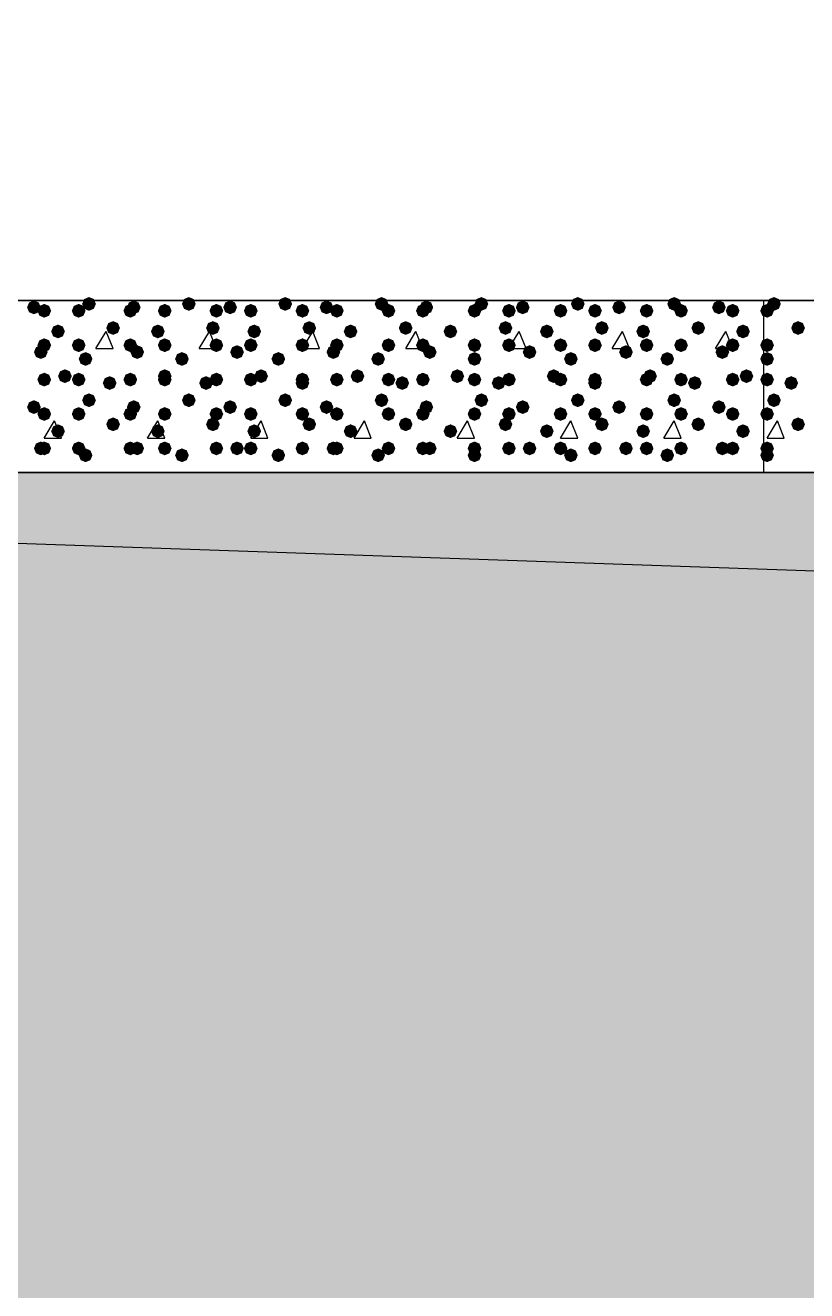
# Model space of a CAD drawing. Header units: millimetres. Extents: x 0 to 420, y 0 to 297.
# Drawn here: x 58.7 to 68.3, y 150.42 to 165.99 of the extents above; entities that cross this region are included whole.
import ezdxf

# ---------------------------------------------------------------- set-up
doc = ezdxf.new("R2010")
doc.units = ezdxf.units.MM
doc.layers.get('0').update_dxf_attribs({"linetype": 'CONTINUOUS'})

msp = doc.modelspace()

# ---------------------------------------------------------------- hatches: boundary and pattern name
at = {"true_color": 0x000008}
for points in [[(58.885667, 162.517667), (58.860796, 162.457871), (58.801, 162.433), (58.741204, 162.457871), (58.716333, 162.517667), (58.741204, 162.577462), (58.801, 162.602333), (58.860796, 162.577463)], [(59.563, 162.56), (59.538129, 162.500204), (59.478333, 162.475333), (59.418537, 162.500204), (59.393667, 162.56), (59.418537, 162.619796), (59.478333, 162.644667), (59.538129, 162.619796)], [(60.113333, 162.517667), (60.088463, 162.457871), (60.028667, 162.433), (59.968871, 162.457871), (59.944, 162.517667), (59.968871, 162.577462), (60.028667, 162.602333), (60.088462, 162.577463)], [(60.790667, 162.56), (60.765796, 162.500204), (60.706, 162.475333), (60.646204, 162.500204), (60.621333, 162.56), (60.646204, 162.619796), (60.706, 162.644667), (60.765796, 162.619796)], [(61.298667, 162.517667), (61.273796, 162.457871), (61.214, 162.433), (61.154204, 162.457871), (61.129333, 162.517667), (61.154204, 162.577462), (61.214, 162.602333), (61.273796, 162.577463)], [(61.976, 162.56), (61.951129, 162.500204), (61.891333, 162.475333), (61.831537, 162.500204), (61.806667, 162.56), (61.831537, 162.619796), (61.891333, 162.644667), (61.951129, 162.619796)], [(62.484, 162.517667), (62.459129, 162.457871), (62.399333, 162.433), (62.339538, 162.457871), (62.314667, 162.517667), (62.339537, 162.577462), (62.399333, 162.602333), (62.459129, 162.577463)], [(63.161333, 162.56), (63.136462, 162.500204), (63.076667, 162.475333), (63.016871, 162.500204), (62.992, 162.56), (63.016871, 162.619796), (63.076667, 162.644667), (63.136462, 162.619796)], [(63.711667, 162.517667), (63.686796, 162.457871), (63.627, 162.433), (63.567204, 162.457871), (63.542333, 162.517667), (63.567204, 162.577462), (63.627, 162.602333), (63.686796, 162.577463)], [(64.389, 162.56), (64.364129, 162.500204), (64.304333, 162.475333), (64.244538, 162.500204), (64.219667, 162.56), (64.244537, 162.619796), (64.304333, 162.644667), (64.364129, 162.619796)], [(64.897, 162.517667), (64.872129, 162.457871), (64.812333, 162.433), (64.752538, 162.457871), (64.727667, 162.517667), (64.752537, 162.577462), (64.812333, 162.602333), (64.872129, 162.577463)], [(65.574333, 162.56), (65.549462, 162.500204), (65.489667, 162.475333), (65.429871, 162.500204), (65.405, 162.56), (65.429871, 162.619796), (65.489667, 162.644667), (65.549462, 162.619796)], [(66.082333, 162.517667), (66.057463, 162.457871), (65.997667, 162.433), (65.937871, 162.457871), (65.913, 162.517667), (65.937871, 162.577462), (65.997667, 162.602333), (66.057462, 162.577463)], [(66.759667, 162.56), (66.734796, 162.500204), (66.675, 162.475333), (66.615204, 162.500204), (66.590333, 162.56), (66.615204, 162.619796), (66.675, 162.644667), (66.734796, 162.619796)], [(67.31, 162.517667), (67.285129, 162.457871), (67.225333, 162.433), (67.165538, 162.457871), (67.140667, 162.517667), (67.165537, 162.577462), (67.225333, 162.602333), (67.285129, 162.577463)], [(59.012667, 162.475333), (58.987796, 162.415537), (58.928, 162.390667), (58.868204, 162.415537), (58.843333, 162.475333), (58.868204, 162.535129), (58.928, 162.56), (58.987796, 162.535129)], [(59.436, 162.475333), (59.411129, 162.415537), (59.351333, 162.390667), (59.291537, 162.415537), (59.266667, 162.475333), (59.291537, 162.535129), (59.351333, 162.56), (59.411129, 162.535129)], [(60.071, 162.475333), (60.046129, 162.415537), (59.986333, 162.390667), (59.926537, 162.415537), (59.901667, 162.475333), (59.926537, 162.535129), (59.986333, 162.56), (60.046129, 162.535129)], [(60.494333, 162.475333), (60.469462, 162.415537), (60.409667, 162.390667), (60.349871, 162.415537), (60.325, 162.475333), (60.349871, 162.535129), (60.409667, 162.56), (60.469462, 162.535129)], [(61.129333, 162.475333), (61.104462, 162.415537), (61.044667, 162.390667), (60.984871, 162.415537), (60.96, 162.475333), (60.984871, 162.535129), (61.044667, 162.56), (61.104462, 162.535129)], [(61.552667, 162.475333), (61.527796, 162.415537), (61.468, 162.390667), (61.408204, 162.415537), (61.383333, 162.475333), (61.408204, 162.535129), (61.468, 162.56), (61.527796, 162.535129)], [(62.187667, 162.475333), (62.162796, 162.415537), (62.103, 162.390667), (62.043204, 162.415537), (62.018333, 162.475333), (62.043204, 162.535129), (62.103, 162.56), (62.162796, 162.535129)], [(62.611, 162.475333), (62.586129, 162.415537), (62.526333, 162.390667), (62.466537, 162.415537), (62.441667, 162.475333), (62.466537, 162.535129), (62.526333, 162.56), (62.586129, 162.535129)], [(63.246, 162.475333), (63.221129, 162.415537), (63.161333, 162.390667), (63.101537, 162.415537), (63.076667, 162.475333), (63.101537, 162.535129), (63.161333, 162.56), (63.221129, 162.535129)], [(63.669333, 162.475333), (63.644462, 162.415537), (63.584667, 162.390667), (63.524871, 162.415537), (63.5, 162.475333), (63.524871, 162.535129), (63.584667, 162.56), (63.644462, 162.535129)], [(64.304333, 162.475333), (64.279462, 162.415537), (64.219667, 162.390667), (64.159871, 162.415537), (64.135, 162.475333), (64.159871, 162.535129), (64.219667, 162.56), (64.279462, 162.535129)], [(64.727667, 162.475333), (64.702796, 162.415537), (64.643, 162.390667), (64.583204, 162.415537), (64.558333, 162.475333), (64.583204, 162.535129), (64.643, 162.56), (64.702796, 162.535129)], [(65.362667, 162.475333), (65.337796, 162.415537), (65.278, 162.390667), (65.218204, 162.415537), (65.193333, 162.475333), (65.218204, 162.535129), (65.278, 162.56), (65.337796, 162.535129)], [(65.786, 162.475333), (65.761129, 162.415537), (65.701333, 162.390667), (65.641537, 162.415537), (65.616667, 162.475333), (65.641537, 162.535129), (65.701333, 162.56), (65.761129, 162.535129)], [(66.421, 162.475333), (66.396129, 162.415537), (66.336333, 162.390667), (66.276537, 162.415537), (66.251667, 162.475333), (66.276537, 162.535129), (66.336333, 162.56), (66.396129, 162.535129)], [(66.844333, 162.475333), (66.819462, 162.415537), (66.759667, 162.390667), (66.699871, 162.415537), (66.675, 162.475333), (66.699871, 162.535129), (66.759667, 162.56), (66.819462, 162.535129)], [(67.479333, 162.475333), (67.454462, 162.415537), (67.394667, 162.390667), (67.334871, 162.415537), (67.31, 162.475333), (67.334871, 162.535129), (67.394667, 162.56), (67.454462, 162.535129)], [(59.182, 162.221333), (59.157129, 162.161537), (59.097333, 162.136667), (59.037538, 162.161537), (59.012667, 162.221333), (59.037537, 162.281129), (59.097333, 162.306), (59.157129, 162.281129)], [(59.859333, 162.263667), (59.834462, 162.203871), (59.774667, 162.179), (59.714871, 162.203871), (59.69, 162.263667), (59.714871, 162.323462), (59.774667, 162.348333), (59.834462, 162.323463)], [(60.409667, 162.221333), (60.384796, 162.161537), (60.325, 162.136667), (60.265204, 162.161537), (60.240333, 162.221333), (60.265204, 162.281129), (60.325, 162.306), (60.384796, 162.281129)], [(61.087, 162.263667), (61.062129, 162.203871), (61.002333, 162.179), (60.942538, 162.203871), (60.917667, 162.263667), (60.942537, 162.323462), (61.002333, 162.348333), (61.062129, 162.323463)], [(61.595, 162.221333), (61.570129, 162.161537), (61.510333, 162.136667), (61.450538, 162.161537), (61.425667, 162.221333), (61.450537, 162.281129), (61.510333, 162.306), (61.570129, 162.281129)], [(62.272333, 162.263667), (62.247463, 162.203871), (62.187667, 162.179), (62.127871, 162.203871), (62.103, 162.263667), (62.127871, 162.323462), (62.187667, 162.348333), (62.247462, 162.323463)], [(62.780333, 162.221333), (62.755463, 162.161537), (62.695667, 162.136667), (62.635871, 162.161537), (62.611, 162.221333), (62.635871, 162.281129), (62.695667, 162.306), (62.755462, 162.281129)], [(63.457667, 162.263667), (63.432796, 162.203871), (63.373, 162.179), (63.313204, 162.203871), (63.288333, 162.263667), (63.313204, 162.323462), (63.373, 162.348333), (63.432796, 162.323463)], [(64.008, 162.221333), (63.983129, 162.161537), (63.923333, 162.136667), (63.863538, 162.161537), (63.838667, 162.221333), (63.863537, 162.281129), (63.923333, 162.306), (63.983129, 162.281129)], [(64.685333, 162.263667), (64.660463, 162.203871), (64.600667, 162.179), (64.540871, 162.203871), (64.516, 162.263667), (64.540871, 162.323462), (64.600667, 162.348333), (64.660462, 162.323463)], [(65.193333, 162.221333), (65.168463, 162.161537), (65.108667, 162.136667), (65.048871, 162.161537), (65.024, 162.221333), (65.048871, 162.281129), (65.108667, 162.306), (65.168462, 162.281129)], [(65.870667, 162.263667), (65.845796, 162.203871), (65.786, 162.179), (65.726204, 162.203871), (65.701333, 162.263667), (65.726204, 162.323462), (65.786, 162.348333), (65.845796, 162.323463)], [(66.378667, 162.221333), (66.353796, 162.161537), (66.294, 162.136667), (66.234204, 162.161537), (66.209333, 162.221333), (66.234204, 162.281129), (66.294, 162.306), (66.353796, 162.281129)], [(67.056, 162.263667), (67.031129, 162.203871), (66.971333, 162.179), (66.911537, 162.203871), (66.886667, 162.263667), (66.911537, 162.323462), (66.971333, 162.348333), (67.031129, 162.323463)], [(67.606333, 162.221333), (67.581463, 162.161537), (67.521667, 162.136667), (67.461871, 162.161537), (67.437, 162.221333), (67.461871, 162.281129), (67.521667, 162.306), (67.581462, 162.281129)], [(59.012667, 162.052), (58.987796, 161.992204), (58.928, 161.967333), (58.868204, 161.992204), (58.843333, 162.052), (58.868204, 162.111796), (58.928, 162.136667), (58.987796, 162.111796)], [(59.436, 162.052), (59.411129, 161.992204), (59.351333, 161.967333), (59.291537, 161.992204), (59.266667, 162.052), (59.291537, 162.111796), (59.351333, 162.136667), (59.411129, 162.111796)], [(60.071, 162.052), (60.046129, 161.992204), (59.986333, 161.967333), (59.926537, 161.992204), (59.901667, 162.052), (59.926537, 162.111796), (59.986333, 162.136667), (60.046129, 162.111796)], [(60.494333, 162.052), (60.469462, 161.992204), (60.409667, 161.967333), (60.349871, 161.992204), (60.325, 162.052), (60.349871, 162.111796), (60.409667, 162.136667), (60.469462, 162.111796)], [(61.129333, 162.052), (61.104462, 161.992204), (61.044667, 161.967333), (60.984871, 161.992204), (60.96, 162.052), (60.984871, 162.111796), (61.044667, 162.136667), (61.104462, 162.111796)], [(61.552667, 162.052), (61.527796, 161.992204), (61.468, 161.967333), (61.408204, 161.992204), (61.383333, 162.052), (61.408204, 162.111796), (61.468, 162.136667), (61.527796, 162.111796)], [(62.187667, 162.052), (62.162796, 161.992204), (62.103, 161.967333), (62.043204, 161.992204), (62.018333, 162.052), (62.043204, 162.111796), (62.103, 162.136667), (62.162796, 162.111796)], [(62.611, 162.052), (62.586129, 161.992204), (62.526333, 161.967333), (62.466537, 161.992204), (62.441667, 162.052), (62.466537, 162.111796), (62.526333, 162.136667), (62.586129, 162.111796)], [(63.246, 162.052), (63.221129, 161.992204), (63.161333, 161.967333), (63.101537, 161.992204), (63.076667, 162.052), (63.101537, 162.111796), (63.161333, 162.136667), (63.221129, 162.111796)], [(63.669333, 162.052), (63.644462, 161.992204), (63.584667, 161.967333), (63.524871, 161.992204), (63.5, 162.052), (63.524871, 162.111796), (63.584667, 162.136667), (63.644462, 162.111796)], [(64.304333, 162.052), (64.279462, 161.992204), (64.219667, 161.967333), (64.159871, 161.992204), (64.135, 162.052), (64.159871, 162.111796), (64.219667, 162.136667), (64.279462, 162.111796)], [(64.727667, 162.052), (64.702796, 161.992204), (64.643, 161.967333), (64.583204, 161.992204), (64.558333, 162.052), (64.583204, 162.111796), (64.643, 162.136667), (64.702796, 162.111796)], [(65.362667, 162.052), (65.337796, 161.992204), (65.278, 161.967333), (65.218204, 161.992204), (65.193333, 162.052), (65.218204, 162.111796), (65.278, 162.136667), (65.337796, 162.111796)], [(65.786, 162.052), (65.761129, 161.992204), (65.701333, 161.967333), (65.641537, 161.992204), (65.616667, 162.052), (65.641537, 162.111796), (65.701333, 162.136667), (65.761129, 162.111796)], [(66.421, 162.052), (66.396129, 161.992204), (66.336333, 161.967333), (66.276537, 161.992204), (66.251667, 162.052), (66.276537, 162.111796), (66.336333, 162.136667), (66.396129, 162.111796)], [(66.844333, 162.052), (66.819462, 161.992204), (66.759667, 161.967333), (66.699871, 161.992204), (66.675, 162.052), (66.699871, 162.111796), (66.759667, 162.136667), (66.819462, 162.111796)], [(67.479333, 162.052), (67.454462, 161.992204), (67.394667, 161.967333), (67.334871, 161.992204), (67.31, 162.052), (67.334871, 162.111796), (67.394667, 162.136667), (67.454462, 162.111796)], [(58.970333, 161.967333), (58.945463, 161.907537), (58.885667, 161.882667), (58.825871, 161.907537), (58.801, 161.967333), (58.825871, 162.027129), (58.885667, 162.052), (58.945462, 162.027129)], [(59.520667, 161.882667), (59.495796, 161.822871), (59.436, 161.798), (59.376204, 161.822871), (59.351333, 161.882667), (59.376204, 161.942462), (59.436, 161.967333), (59.495796, 161.942463)], [(60.155667, 161.967333), (60.130796, 161.907537), (60.071, 161.882667), (60.011204, 161.907537), (59.986333, 161.967333), (60.011204, 162.027129), (60.071, 162.052), (60.130796, 162.027129)], [(60.706, 161.882667), (60.681129, 161.822871), (60.621333, 161.798), (60.561537, 161.822871), (60.536667, 161.882667), (60.561537, 161.942462), (60.621333, 161.967333), (60.681129, 161.942463)], [(61.383333, 161.967333), (61.358463, 161.907537), (61.298667, 161.882667), (61.238871, 161.907537), (61.214, 161.967333), (61.238871, 162.027129), (61.298667, 162.052), (61.358462, 162.027129)], [(61.891333, 161.882667), (61.866462, 161.822871), (61.806667, 161.798), (61.746871, 161.822871), (61.722, 161.882667), (61.746871, 161.942462), (61.806667, 161.967333), (61.866462, 161.942463)], [(62.568667, 161.967333), (62.543796, 161.907537), (62.484, 161.882667), (62.424204, 161.907537), (62.399333, 161.967333), (62.424204, 162.027129), (62.484, 162.052), (62.543796, 162.027129)], [(63.119, 161.882667), (63.094129, 161.822871), (63.034333, 161.798), (62.974538, 161.822871), (62.949667, 161.882667), (62.974537, 161.942462), (63.034333, 161.967333), (63.094129, 161.942463)], [(63.754, 161.967333), (63.729129, 161.907537), (63.669333, 161.882667), (63.609538, 161.907537), (63.584667, 161.967333), (63.609537, 162.027129), (63.669333, 162.052), (63.729129, 162.027129)], [(64.304333, 161.882667), (64.279462, 161.822871), (64.219667, 161.798), (64.159871, 161.822871), (64.135, 161.882667), (64.159871, 161.942462), (64.219667, 161.967333), (64.279462, 161.942463)], [(64.981667, 161.967333), (64.956796, 161.907537), (64.897, 161.882667), (64.837204, 161.907537), (64.812333, 161.967333), (64.837204, 162.027129), (64.897, 162.052), (64.956796, 162.027129)], [(65.489667, 161.882667), (65.464796, 161.822871), (65.405, 161.798), (65.345204, 161.822871), (65.320333, 161.882667), (65.345204, 161.942462), (65.405, 161.967333), (65.464796, 161.942463)], [(66.167, 161.967333), (66.142129, 161.907537), (66.082333, 161.882667), (66.022538, 161.907537), (65.997667, 161.967333), (66.022537, 162.027129), (66.082333, 162.052), (66.142129, 162.027129)], [(66.675, 161.882667), (66.650129, 161.822871), (66.590333, 161.798), (66.530538, 161.822871), (66.505667, 161.882667), (66.530537, 161.942462), (66.590333, 161.967333), (66.650129, 161.942463)], [(67.352333, 161.967333), (67.327463, 161.907537), (67.267667, 161.882667), (67.207871, 161.907537), (67.183, 161.967333), (67.207871, 162.027129), (67.267667, 162.052), (67.327462, 162.027129)], [(59.012667, 161.628667), (58.987796, 161.568871), (58.928, 161.544), (58.868204, 161.568871), (58.843333, 161.628667), (58.868204, 161.688462), (58.928, 161.713333), (58.987796, 161.688463)], [(59.266667, 161.671), (59.241796, 161.611204), (59.182, 161.586333), (59.122204, 161.611204), (59.097333, 161.671), (59.122204, 161.730796), (59.182, 161.755667), (59.241796, 161.730796)], [(59.436, 161.628667), (59.411129, 161.568871), (59.351333, 161.544), (59.291537, 161.568871), (59.266667, 161.628667), (59.291537, 161.688462), (59.351333, 161.713333), (59.411129, 161.688463)], [(59.817, 161.586333), (59.792129, 161.526537), (59.732333, 161.501667), (59.672538, 161.526537), (59.647667, 161.586333), (59.672537, 161.646129), (59.732333, 161.671), (59.792129, 161.646129)], [(60.071, 161.628667), (60.046129, 161.568871), (59.986333, 161.544), (59.926537, 161.568871), (59.901667, 161.628667), (59.926537, 161.688462), (59.986333, 161.713333), (60.046129, 161.688463)], [(60.494333, 161.671), (60.469462, 161.611204), (60.409667, 161.586333), (60.349871, 161.611204), (60.325, 161.671), (60.349871, 161.730796), (60.409667, 161.755667), (60.469462, 161.730796)], [(60.494333, 161.628667), (60.469462, 161.568871), (60.409667, 161.544), (60.349871, 161.568871), (60.325, 161.628667), (60.349871, 161.688462), (60.409667, 161.713333), (60.469462, 161.688463)], [(61.002333, 161.586333), (60.977463, 161.526537), (60.917667, 161.501667), (60.857871, 161.526537), (60.833, 161.586333), (60.857871, 161.646129), (60.917667, 161.671), (60.977462, 161.646129)], [(61.129333, 161.628667), (61.104462, 161.568871), (61.044667, 161.544), (60.984871, 161.568871), (60.96, 161.628667), (60.984871, 161.688462), (61.044667, 161.713333), (61.104462, 161.688463)], [(61.552667, 161.628667), (61.527796, 161.568871), (61.468, 161.544), (61.408204, 161.568871), (61.383333, 161.628667), (61.408204, 161.688462), (61.468, 161.713333), (61.527796, 161.688463)], [(61.679667, 161.671), (61.654796, 161.611204), (61.595, 161.586333), (61.535204, 161.611204), (61.510333, 161.671), (61.535204, 161.730796), (61.595, 161.755667), (61.654796, 161.730796)], [(62.187667, 161.628667), (62.162796, 161.568871), (62.103, 161.544), (62.043204, 161.568871), (62.018333, 161.628667), (62.043204, 161.688462), (62.103, 161.713333), (62.162796, 161.688463)], [(62.187667, 161.586333), (62.162796, 161.526537), (62.103, 161.501667), (62.043204, 161.526537), (62.018333, 161.586333), (62.043204, 161.646129), (62.103, 161.671), (62.162796, 161.646129)], [(62.611, 161.628667), (62.586129, 161.568871), (62.526333, 161.544), (62.466537, 161.568871), (62.441667, 161.628667), (62.466537, 161.688462), (62.526333, 161.713333), (62.586129, 161.688463)], [(62.865, 161.671), (62.840129, 161.611204), (62.780333, 161.586333), (62.720538, 161.611204), (62.695667, 161.671), (62.720537, 161.730796), (62.780333, 161.755667), (62.840129, 161.730796)], [(63.246, 161.628667), (63.221129, 161.568871), (63.161333, 161.544), (63.101537, 161.568871), (63.076667, 161.628667), (63.101537, 161.688462), (63.161333, 161.713333), (63.221129, 161.688463)], [(63.415333, 161.586333), (63.390463, 161.526537), (63.330667, 161.501667), (63.270871, 161.526537), (63.246, 161.586333), (63.270871, 161.646129), (63.330667, 161.671), (63.390462, 161.646129)], [(63.669333, 161.628667), (63.644462, 161.568871), (63.584667, 161.544), (63.524871, 161.568871), (63.5, 161.628667), (63.524871, 161.688462), (63.584667, 161.713333), (63.644462, 161.688463)], [(64.092667, 161.671), (64.067796, 161.611204), (64.008, 161.586333), (63.948204, 161.611204), (63.923333, 161.671), (63.948204, 161.730796), (64.008, 161.755667), (64.067796, 161.730796)], [(64.304333, 161.628667), (64.279462, 161.568871), (64.219667, 161.544), (64.159871, 161.568871), (64.135, 161.628667), (64.159871, 161.688462), (64.219667, 161.713333), (64.279462, 161.688463)], [(64.600667, 161.586333), (64.575796, 161.526537), (64.516, 161.501667), (64.456204, 161.526537), (64.431333, 161.586333), (64.456204, 161.646129), (64.516, 161.671), (64.575796, 161.646129)], [(64.727667, 161.628667), (64.702796, 161.568871), (64.643, 161.544), (64.583204, 161.568871), (64.558333, 161.628667), (64.583204, 161.688462), (64.643, 161.713333), (64.702796, 161.688463)], [(65.278, 161.671), (65.253129, 161.611204), (65.193333, 161.586333), (65.133538, 161.611204), (65.108667, 161.671), (65.133537, 161.730796), (65.193333, 161.755667), (65.253129, 161.730796)], [(65.362667, 161.628667), (65.337796, 161.568871), (65.278, 161.544), (65.218204, 161.568871), (65.193333, 161.628667), (65.218204, 161.688462), (65.278, 161.713333), (65.337796, 161.688463)], [(65.786, 161.628667), (65.761129, 161.568871), (65.701333, 161.544), (65.641537, 161.568871), (65.616667, 161.628667), (65.641537, 161.688462), (65.701333, 161.713333), (65.761129, 161.688463)], [(65.786, 161.586333), (65.761129, 161.526537), (65.701333, 161.501667), (65.641537, 161.526537), (65.616667, 161.586333), (65.641537, 161.646129), (65.701333, 161.671), (65.761129, 161.646129)], [(66.421, 161.628667), (66.396129, 161.568871), (66.336333, 161.544), (66.276537, 161.568871), (66.251667, 161.628667), (66.276537, 161.688462), (66.336333, 161.713333), (66.396129, 161.688463)], [(66.463333, 161.671), (66.438463, 161.611204), (66.378667, 161.586333), (66.318871, 161.611204), (66.294, 161.671), (66.318871, 161.730796), (66.378667, 161.755667), (66.438462, 161.730796)], [(66.844333, 161.628667), (66.819462, 161.568871), (66.759667, 161.544), (66.699871, 161.568871), (66.675, 161.628667), (66.699871, 161.688462), (66.759667, 161.713333), (66.819462, 161.688463)], [(67.013667, 161.586333), (66.988796, 161.526537), (66.929, 161.501667), (66.869204, 161.526537), (66.844333, 161.586333), (66.869204, 161.646129), (66.929, 161.671), (66.988796, 161.646129)], [(67.479333, 161.628667), (67.454462, 161.568871), (67.394667, 161.544), (67.334871, 161.568871), (67.31, 161.628667), (67.334871, 161.688462), (67.394667, 161.713333), (67.454462, 161.688463)], [(67.648667, 161.671), (67.623796, 161.611204), (67.564, 161.586333), (67.504204, 161.611204), (67.479333, 161.671), (67.504204, 161.730796), (67.564, 161.755667), (67.623796, 161.730796)], [(58.885667, 161.29), (58.860796, 161.230204), (58.801, 161.205333), (58.741204, 161.230204), (58.716333, 161.29), (58.741204, 161.349796), (58.801, 161.374667), (58.860796, 161.349796)], [(59.563, 161.374667), (59.538129, 161.314871), (59.478333, 161.29), (59.418537, 161.314871), (59.393667, 161.374667), (59.418537, 161.434462), (59.478333, 161.459333), (59.538129, 161.434463)], [(60.113333, 161.29), (60.088463, 161.230204), (60.028667, 161.205333), (59.968871, 161.230204), (59.944, 161.29), (59.968871, 161.349796), (60.028667, 161.374667), (60.088462, 161.349796)], [(60.790667, 161.374667), (60.765796, 161.314871), (60.706, 161.29), (60.646204, 161.314871), (60.621333, 161.374667), (60.646204, 161.434462), (60.706, 161.459333), (60.765796, 161.434463)], [(61.298667, 161.29), (61.273796, 161.230204), (61.214, 161.205333), (61.154204, 161.230204), (61.129333, 161.29), (61.154204, 161.349796), (61.214, 161.374667), (61.273796, 161.349796)], [(61.976, 161.374667), (61.951129, 161.314871), (61.891333, 161.29), (61.831537, 161.314871), (61.806667, 161.374667), (61.831537, 161.434462), (61.891333, 161.459333), (61.951129, 161.434463)], [(62.484, 161.29), (62.459129, 161.230204), (62.399333, 161.205333), (62.339538, 161.230204), (62.314667, 161.29), (62.339537, 161.349796), (62.399333, 161.374667), (62.459129, 161.349796)], [(63.161333, 161.374667), (63.136462, 161.314871), (63.076667, 161.29), (63.016871, 161.314871), (62.992, 161.374667), (63.016871, 161.434462), (63.076667, 161.459333), (63.136462, 161.434463)], [(63.711667, 161.29), (63.686796, 161.230204), (63.627, 161.205333), (63.567204, 161.230204), (63.542333, 161.29), (63.567204, 161.349796), (63.627, 161.374667), (63.686796, 161.349796)], [(64.389, 161.374667), (64.364129, 161.314871), (64.304333, 161.29), (64.244538, 161.314871), (64.219667, 161.374667), (64.244537, 161.434462), (64.304333, 161.459333), (64.364129, 161.434463)], [(64.897, 161.29), (64.872129, 161.230204), (64.812333, 161.205333), (64.752538, 161.230204), (64.727667, 161.29), (64.752537, 161.349796), (64.812333, 161.374667), (64.872129, 161.349796)], [(65.574333, 161.374667), (65.549462, 161.314871), (65.489667, 161.29), (65.429871, 161.314871), (65.405, 161.374667), (65.429871, 161.434462), (65.489667, 161.459333), (65.549462, 161.434463)], [(66.082333, 161.29), (66.057463, 161.230204), (65.997667, 161.205333), (65.937871, 161.230204), (65.913, 161.29), (65.937871, 161.349796), (65.997667, 161.374667), (66.057462, 161.349796)], [(66.759667, 161.374667), (66.734796, 161.314871), (66.675, 161.29), (66.615204, 161.314871), (66.590333, 161.374667), (66.615204, 161.434462), (66.675, 161.459333), (66.734796, 161.434463)], [(67.31, 161.29), (67.285129, 161.230204), (67.225333, 161.205333), (67.165538, 161.230204), (67.140667, 161.29), (67.165537, 161.349796), (67.225333, 161.374667), (67.285129, 161.349796)], [(59.012667, 161.205333), (58.987796, 161.145537), (58.928, 161.120667), (58.868204, 161.145537), (58.843333, 161.205333), (58.868204, 161.265129), (58.928, 161.29), (58.987796, 161.265129)], [(59.436, 161.205333), (59.411129, 161.145537), (59.351333, 161.120667), (59.291537, 161.145537), (59.266667, 161.205333), (59.291537, 161.265129), (59.351333, 161.29), (59.411129, 161.265129)], [(60.071, 161.205333), (60.046129, 161.145537), (59.986333, 161.120667), (59.926537, 161.145537), (59.901667, 161.205333), (59.926537, 161.265129), (59.986333, 161.29), (60.046129, 161.265129)], [(60.494333, 161.205333), (60.469462, 161.145537), (60.409667, 161.120667), (60.349871, 161.145537), (60.325, 161.205333), (60.349871, 161.265129), (60.409667, 161.29), (60.469462, 161.265129)], [(61.129333, 161.205333), (61.104462, 161.145537), (61.044667, 161.120667), (60.984871, 161.145537), (60.96, 161.205333), (60.984871, 161.265129), (61.044667, 161.29), (61.104462, 161.265129)], [(61.552667, 161.205333), (61.527796, 161.145537), (61.468, 161.120667), (61.408204, 161.145537), (61.383333, 161.205333), (61.408204, 161.265129), (61.468, 161.29), (61.527796, 161.265129)], [(62.187667, 161.205333), (62.162796, 161.145537), (62.103, 161.120667), (62.043204, 161.145537), (62.018333, 161.205333), (62.043204, 161.265129), (62.103, 161.29), (62.162796, 161.265129)], [(62.611, 161.205333), (62.586129, 161.145537), (62.526333, 161.120667), (62.466537, 161.145537), (62.441667, 161.205333), (62.466537, 161.265129), (62.526333, 161.29), (62.586129, 161.265129)], [(63.246, 161.205333), (63.221129, 161.145537), (63.161333, 161.120667), (63.101537, 161.145537), (63.076667, 161.205333), (63.101537, 161.265129), (63.161333, 161.29), (63.221129, 161.265129)], [(63.669333, 161.205333), (63.644462, 161.145537), (63.584667, 161.120667), (63.524871, 161.145537), (63.5, 161.205333), (63.524871, 161.265129), (63.584667, 161.29), (63.644462, 161.265129)], [(64.304333, 161.205333), (64.279462, 161.145537), (64.219667, 161.120667), (64.159871, 161.145537), (64.135, 161.205333), (64.159871, 161.265129), (64.219667, 161.29), (64.279462, 161.265129)], [(64.727667, 161.205333), (64.702796, 161.145537), (64.643, 161.120667), (64.583204, 161.145537), (64.558333, 161.205333), (64.583204, 161.265129), (64.643, 161.29), (64.702796, 161.265129)], [(65.362667, 161.205333), (65.337796, 161.145537), (65.278, 161.120667), (65.218204, 161.145537), (65.193333, 161.205333), (65.218204, 161.265129), (65.278, 161.29), (65.337796, 161.265129)], [(65.786, 161.205333), (65.761129, 161.145537), (65.701333, 161.120667), (65.641537, 161.145537), (65.616667, 161.205333), (65.641537, 161.265129), (65.701333, 161.29), (65.761129, 161.265129)], [(66.421, 161.205333), (66.396129, 161.145537), (66.336333, 161.120667), (66.276537, 161.145537), (66.251667, 161.205333), (66.276537, 161.265129), (66.336333, 161.29), (66.396129, 161.265129)], [(66.844333, 161.205333), (66.819462, 161.145537), (66.759667, 161.120667), (66.699871, 161.145537), (66.675, 161.205333), (66.699871, 161.265129), (66.759667, 161.29), (66.819462, 161.265129)], [(67.479333, 161.205333), (67.454462, 161.145537), (67.394667, 161.120667), (67.334871, 161.145537), (67.31, 161.205333), (67.334871, 161.265129), (67.394667, 161.29), (67.454462, 161.265129)], [(59.182, 160.993667), (59.157129, 160.933871), (59.097333, 160.909), (59.037538, 160.933871), (59.012667, 160.993667), (59.037537, 161.053462), (59.097333, 161.078333), (59.157129, 161.053463)], [(59.859333, 161.078333), (59.834462, 161.018537), (59.774667, 160.993667), (59.714871, 161.018537), (59.69, 161.078333), (59.714871, 161.138129), (59.774667, 161.163), (59.834462, 161.138129)], [(60.409667, 160.993667), (60.384796, 160.933871), (60.325, 160.909), (60.265204, 160.933871), (60.240333, 160.993667), (60.265204, 161.053462), (60.325, 161.078333), (60.384796, 161.053463)], [(61.087, 161.078333), (61.062129, 161.018537), (61.002333, 160.993667), (60.942538, 161.018537), (60.917667, 161.078333), (60.942537, 161.138129), (61.002333, 161.163), (61.062129, 161.138129)], [(61.595, 160.993667), (61.570129, 160.933871), (61.510333, 160.909), (61.450538, 160.933871), (61.425667, 160.993667), (61.450537, 161.053462), (61.510333, 161.078333), (61.570129, 161.053463)], [(62.272333, 161.078333), (62.247463, 161.018537), (62.187667, 160.993667), (62.127871, 161.018537), (62.103, 161.078333), (62.127871, 161.138129), (62.187667, 161.163), (62.247462, 161.138129)], [(62.780333, 160.993667), (62.755463, 160.933871), (62.695667, 160.909), (62.635871, 160.933871), (62.611, 160.993667), (62.635871, 161.053462), (62.695667, 161.078333), (62.755462, 161.053463)], [(63.457667, 161.078333), (63.432796, 161.018537), (63.373, 160.993667), (63.313204, 161.018537), (63.288333, 161.078333), (63.313204, 161.138129), (63.373, 161.163), (63.432796, 161.138129)], [(64.008, 160.993667), (63.983129, 160.933871), (63.923333, 160.909), (63.863538, 160.933871), (63.838667, 160.993667), (63.863537, 161.053462), (63.923333, 161.078333), (63.983129, 161.053463)], [(64.685333, 161.078333), (64.660463, 161.018537), (64.600667, 160.993667), (64.540871, 161.018537), (64.516, 161.078333), (64.540871, 161.138129), (64.600667, 161.163), (64.660462, 161.138129)], [(65.193333, 160.993667), (65.168463, 160.933871), (65.108667, 160.909), (65.048871, 160.933871), (65.024, 160.993667), (65.048871, 161.053462), (65.108667, 161.078333), (65.168462, 161.053463)], [(65.870667, 161.078333), (65.845796, 161.018537), (65.786, 160.993667), (65.726204, 161.018537), (65.701333, 161.078333), (65.726204, 161.138129), (65.786, 161.163), (65.845796, 161.138129)], [(66.378667, 160.993667), (66.353796, 160.933871), (66.294, 160.909), (66.234204, 160.933871), (66.209333, 160.993667), (66.234204, 161.053462), (66.294, 161.078333), (66.353796, 161.053463)], [(67.056, 161.078333), (67.031129, 161.018537), (66.971333, 160.993667), (66.911537, 161.018537), (66.886667, 161.078333), (66.911537, 161.138129), (66.971333, 161.163), (67.031129, 161.138129)], [(67.606333, 160.993667), (67.581463, 160.933871), (67.521667, 160.909), (67.461871, 160.933871), (67.437, 160.993667), (67.461871, 161.053462), (67.521667, 161.078333), (67.581462, 161.053463)], [(58.970333, 160.782), (58.945463, 160.722204), (58.885667, 160.697333), (58.825871, 160.722204), (58.801, 160.782), (58.825871, 160.841796), (58.885667, 160.866667), (58.945462, 160.841796)], [(59.012667, 160.782), (58.987796, 160.722204), (58.928, 160.697333), (58.868204, 160.722204), (58.843333, 160.782), (58.868204, 160.841796), (58.928, 160.866667), (58.987796, 160.841796)], [(59.436, 160.782), (59.411129, 160.722204), (59.351333, 160.697333), (59.291537, 160.722204), (59.266667, 160.782), (59.291537, 160.841796), (59.351333, 160.866667), (59.411129, 160.841796)], [(59.520667, 160.697333), (59.495796, 160.637537), (59.436, 160.612667), (59.376204, 160.637537), (59.351333, 160.697333), (59.376204, 160.757129), (59.436, 160.782), (59.495796, 160.757129)], [(60.071, 160.782), (60.046129, 160.722204), (59.986333, 160.697333), (59.926537, 160.722204), (59.901667, 160.782), (59.926537, 160.841796), (59.986333, 160.866667), (60.046129, 160.841796)], [(60.155667, 160.782), (60.130796, 160.722204), (60.071, 160.697333), (60.011204, 160.722204), (59.986333, 160.782), (60.011204, 160.841796), (60.071, 160.866667), (60.130796, 160.841796)], [(60.494333, 160.782), (60.469462, 160.722204), (60.409667, 160.697333), (60.349871, 160.722204), (60.325, 160.782), (60.349871, 160.841796), (60.409667, 160.866667), (60.469462, 160.841796)], [(60.706, 160.697333), (60.681129, 160.637537), (60.621333, 160.612667), (60.561537, 160.637537), (60.536667, 160.697333), (60.561537, 160.757129), (60.621333, 160.782), (60.681129, 160.757129)], [(61.129333, 160.782), (61.104462, 160.722204), (61.044667, 160.697333), (60.984871, 160.722204), (60.96, 160.782), (60.984871, 160.841796), (61.044667, 160.866667), (61.104462, 160.841796)], [(61.383333, 160.782), (61.358463, 160.722204), (61.298667, 160.697333), (61.238871, 160.722204), (61.214, 160.782), (61.238871, 160.841796), (61.298667, 160.866667), (61.358462, 160.841796)], [(61.552667, 160.782), (61.527796, 160.722204), (61.468, 160.697333), (61.408204, 160.722204), (61.383333, 160.782), (61.408204, 160.841796), (61.468, 160.866667), (61.527796, 160.841796)], [(61.891333, 160.697333), (61.866462, 160.637537), (61.806667, 160.612667), (61.746871, 160.637537), (61.722, 160.697333), (61.746871, 160.757129), (61.806667, 160.782), (61.866462, 160.757129)], [(62.187667, 160.782), (62.162796, 160.722204), (62.103, 160.697333), (62.043204, 160.722204), (62.018333, 160.782), (62.043204, 160.841796), (62.103, 160.866667), (62.162796, 160.841796)], [(62.568667, 160.782), (62.543796, 160.722204), (62.484, 160.697333), (62.424204, 160.722204), (62.399333, 160.782), (62.424204, 160.841796), (62.484, 160.866667), (62.543796, 160.841796)], [(62.611, 160.782), (62.586129, 160.722204), (62.526333, 160.697333), (62.466537, 160.722204), (62.441667, 160.782), (62.466537, 160.841796), (62.526333, 160.866667), (62.586129, 160.841796)], [(63.119, 160.697333), (63.094129, 160.637537), (63.034333, 160.612667), (62.974538, 160.637537), (62.949667, 160.697333), (62.974537, 160.757129), (63.034333, 160.782), (63.094129, 160.757129)], [(63.246, 160.782), (63.221129, 160.722204), (63.161333, 160.697333), (63.101537, 160.722204), (63.076667, 160.782), (63.101537, 160.841796), (63.161333, 160.866667), (63.221129, 160.841796)], [(63.669333, 160.782), (63.644462, 160.722204), (63.584667, 160.697333), (63.524871, 160.722204), (63.5, 160.782), (63.524871, 160.841796), (63.584667, 160.866667), (63.644462, 160.841796)], [(63.754, 160.782), (63.729129, 160.722204), (63.669333, 160.697333), (63.609538, 160.722204), (63.584667, 160.782), (63.609537, 160.841796), (63.669333, 160.866667), (63.729129, 160.841796)], [(64.304333, 160.782), (64.279462, 160.722204), (64.219667, 160.697333), (64.159871, 160.722204), (64.135, 160.782), (64.159871, 160.841796), (64.219667, 160.866667), (64.279462, 160.841796)], [(64.304333, 160.697333), (64.279462, 160.637537), (64.219667, 160.612667), (64.159871, 160.637537), (64.135, 160.697333), (64.159871, 160.757129), (64.219667, 160.782), (64.279462, 160.757129)], [(64.727667, 160.782), (64.702796, 160.722204), (64.643, 160.697333), (64.583204, 160.722204), (64.558333, 160.782), (64.583204, 160.841796), (64.643, 160.866667), (64.702796, 160.841796)], [(64.981667, 160.782), (64.956796, 160.722204), (64.897, 160.697333), (64.837204, 160.722204), (64.812333, 160.782), (64.837204, 160.841796), (64.897, 160.866667), (64.956796, 160.841796)], [(65.362667, 160.782), (65.337796, 160.722204), (65.278, 160.697333), (65.218204, 160.722204), (65.193333, 160.782), (65.218204, 160.841796), (65.278, 160.866667), (65.337796, 160.841796)], [(65.489667, 160.697333), (65.464796, 160.637537), (65.405, 160.612667), (65.345204, 160.637537), (65.320333, 160.697333), (65.345204, 160.757129), (65.405, 160.782), (65.464796, 160.757129)], [(65.786, 160.782), (65.761129, 160.722204), (65.701333, 160.697333), (65.641537, 160.722204), (65.616667, 160.782), (65.641537, 160.841796), (65.701333, 160.866667), (65.761129, 160.841796)], [(66.167, 160.782), (66.142129, 160.722204), (66.082333, 160.697333), (66.022538, 160.722204), (65.997667, 160.782), (66.022537, 160.841796), (66.082333, 160.866667), (66.142129, 160.841796)], [(66.421, 160.782), (66.396129, 160.722204), (66.336333, 160.697333), (66.276537, 160.722204), (66.251667, 160.782), (66.276537, 160.841796), (66.336333, 160.866667), (66.396129, 160.841796)], [(66.675, 160.697333), (66.650129, 160.637537), (66.590333, 160.612667), (66.530538, 160.637537), (66.505667, 160.697333), (66.530537, 160.757129), (66.590333, 160.782), (66.650129, 160.757129)], [(66.844333, 160.782), (66.819462, 160.722204), (66.759667, 160.697333), (66.699871, 160.722204), (66.675, 160.782), (66.699871, 160.841796), (66.759667, 160.866667), (66.819462, 160.841796)], [(67.352333, 160.782), (67.327463, 160.722204), (67.267667, 160.697333), (67.207871, 160.722204), (67.183, 160.782), (67.207871, 160.841796), (67.267667, 160.866667), (67.327462, 160.841796)], [(67.479333, 160.782), (67.454462, 160.722204), (67.394667, 160.697333), (67.334871, 160.722204), (67.31, 160.782), (67.334871, 160.841796), (67.394667, 160.866667), (67.454462, 160.841796)]]:
    msp.add_hatch(color=0, dxfattribs=at).paths.add_polyline_path(points, flags=0)
at = {"true_color": 0x000007}
for points in [[(67.987333, 162.56), (67.962463, 162.500204), (67.902667, 162.475333), (67.842871, 162.500204), (67.818, 162.56), (67.842871, 162.619796), (67.902667, 162.644667), (67.962462, 162.619796)], [(67.902667, 162.475333), (67.877796, 162.415537), (67.818, 162.390667), (67.758204, 162.415537), (67.733333, 162.475333), (67.758204, 162.535129), (67.818, 162.56), (67.877796, 162.535129)], [(68.283667, 162.263667), (68.258796, 162.203871), (68.199, 162.179), (68.139204, 162.203871), (68.114333, 162.263667), (68.139204, 162.323462), (68.199, 162.348333), (68.258796, 162.323463)], [(67.902667, 162.052), (67.877796, 161.992204), (67.818, 161.967333), (67.758204, 161.992204), (67.733333, 162.052), (67.758204, 162.111796), (67.818, 162.136667), (67.877796, 162.111796)], [(67.902667, 161.882667), (67.877796, 161.822871), (67.818, 161.798), (67.758204, 161.822871), (67.733333, 161.882667), (67.758204, 161.942462), (67.818, 161.967333), (67.877796, 161.942463)], [(67.902667, 161.628667), (67.877796, 161.568871), (67.818, 161.544), (67.758204, 161.568871), (67.733333, 161.628667), (67.758204, 161.688462), (67.818, 161.713333), (67.877796, 161.688463)], [(68.199, 161.586333), (68.174129, 161.526537), (68.114333, 161.501667), (68.054538, 161.526537), (68.029667, 161.586333), (68.054537, 161.646129), (68.114333, 161.671), (68.174129, 161.646129)], [(67.987333, 161.374667), (67.962463, 161.314871), (67.902667, 161.29), (67.842871, 161.314871), (67.818, 161.374667), (67.842871, 161.434462), (67.902667, 161.459333), (67.962462, 161.434463)], [(67.902667, 161.205333), (67.877796, 161.145537), (67.818, 161.120667), (67.758204, 161.145537), (67.733333, 161.205333), (67.758204, 161.265129), (67.818, 161.29), (67.877796, 161.265129)], [(68.283667, 161.078333), (68.258796, 161.018537), (68.199, 160.993667), (68.139204, 161.018537), (68.114333, 161.078333), (68.139204, 161.138129), (68.199, 161.163), (68.258796, 161.138129)], [(67.902667, 160.782), (67.877796, 160.722204), (67.818, 160.697333), (67.758204, 160.722204), (67.733333, 160.782), (67.758204, 160.841796), (67.818, 160.866667), (67.877796, 160.841796)], [(67.902667, 160.697333), (67.877796, 160.637537), (67.818, 160.612667), (67.758204, 160.637537), (67.733333, 160.697333), (67.758204, 160.757129), (67.818, 160.782), (67.877796, 160.757129)]]:
    msp.add_hatch(color=0, dxfattribs=at).paths.add_polyline_path(points, flags=0)
at = {"true_color": 0x000008}
h = msp.add_hatch(color=0, dxfattribs=at)
h.paths.add_polyline_path([(379.603, 160.485667), (33.528, 160.485667), (379.603, 148.463)], flags=0)
h.paths.add_polyline_path([(33.528, 160.485667), (379.603, 148.463), (33.528, 148.463)], flags=0)

# ---------------------------------------------------------------- linework, layer by layer
at = {"color": 0, "true_color": 0x000007}
for points in [[(32.469667, 183.811333), (32.469667, 160.485667), (380.661333, 160.485667), (380.661333, 183.811333), (218.228333, 183.811333), (218.228333, 204.978), (194.902667, 204.978), (194.902667, 183.811333)], [(32.469667, 183.811333), (32.469667, 160.485667), (380.661333, 160.485667), (380.661333, 183.811333), (218.228333, 183.811333), (218.228333, 204.978), (194.902667, 204.978), (194.902667, 183.811333)], [(67.775667, 162.602333), (67.775667, 160.485667), (69.892333, 160.485667), (69.892333, 162.602333)]]:
    msp.add_lwpolyline(points, close=True, dxfattribs=at)
at = {"color": 0, "true_color": 0x0000fd}
msp.add_lwpolyline([(34.586333, 162.602333), (378.544667, 162.602333), (378.544667, 181.694667), (216.111667, 181.694667), (216.111667, 202.861333), (197.019333, 202.861333), (197.019333, 181.694667), (34.586333, 181.694667)], close=True, dxfattribs=at)
at = {"color": 0, "true_color": 0x000007}
for points in [[(67.775667, 162.602333), (48.683333, 162.602333)], [(67.818, 160.909), (67.945, 161.120667)], [(68.029667, 160.909), (67.945, 161.120667)], [(67.818, 160.909), (68.029667, 160.909)], [(48.683333, 160.485667), (67.775667, 160.485667)]]:
    msp.add_lwpolyline(points, dxfattribs=at)
at = {"color": 0, "true_color": 0x000008}
for points in [[(59.563, 162.009667), (59.69, 162.221333)], [(59.774667, 162.009667), (59.69, 162.221333)], [(60.833, 162.009667), (60.96, 162.221333)], [(61.044667, 162.009667), (60.96, 162.221333)], [(62.103, 162.009667), (62.23, 162.221333)], [(62.314667, 162.009667), (62.23, 162.221333)], [(63.373, 162.009667), (63.5, 162.221333)], [(63.584667, 162.009667), (63.5, 162.221333)], [(64.643, 162.009667), (64.77, 162.221333)], [(64.854667, 162.009667), (64.77, 162.221333)], [(65.913, 162.009667), (66.04, 162.221333)], [(66.124667, 162.009667), (66.04, 162.221333)], [(67.183, 162.009667), (67.31, 162.221333)], [(67.394667, 162.009667), (67.31, 162.221333)], [(59.563, 162.009667), (59.774667, 162.009667)], [(60.833, 162.009667), (61.044667, 162.009667)], [(62.103, 162.009667), (62.314667, 162.009667)], [(63.373, 162.009667), (63.584667, 162.009667)], [(64.643, 162.009667), (64.854667, 162.009667)], [(65.913, 162.009667), (66.124667, 162.009667)], [(67.183, 162.009667), (67.394667, 162.009667)], [(58.928, 160.909), (59.055, 161.120667)], [(59.139667, 160.909), (59.055, 161.120667)], [(60.198, 160.909), (60.325, 161.120667)], [(60.409667, 160.909), (60.325, 161.120667)], [(61.468, 160.909), (61.595, 161.120667)], [(61.679667, 160.909), (61.595, 161.120667)], [(62.738, 160.909), (62.865, 161.120667)], [(62.949667, 160.909), (62.865, 161.120667)], [(64.008, 160.909), (64.135, 161.120667)], [(64.219667, 160.909), (64.135, 161.120667)], [(65.278, 160.909), (65.405, 161.120667)], [(65.489667, 160.909), (65.405, 161.120667)], [(66.548, 160.909), (66.675, 161.120667)], [(66.759667, 160.909), (66.675, 161.120667)], [(58.928, 160.909), (59.139667, 160.909)], [(60.198, 160.909), (60.409667, 160.909)], [(61.468, 160.909), (61.679667, 160.909)], [(62.738, 160.909), (62.949667, 160.909)], [(64.008, 160.909), (64.219667, 160.909)], [(65.278, 160.909), (65.489667, 160.909)], [(66.548, 160.909), (66.759667, 160.909)]]:
    msp.add_lwpolyline(points, dxfattribs=at)
for points in [[(379.603, 160.485667), (33.528, 160.485667), (379.603, 148.463)], [(33.528, 160.485667), (379.603, 148.463), (33.528, 148.463)]]:
    msp.add_lwpolyline(points, close=True, dxfattribs=at)

doc.saveas('drawing.dxf')
